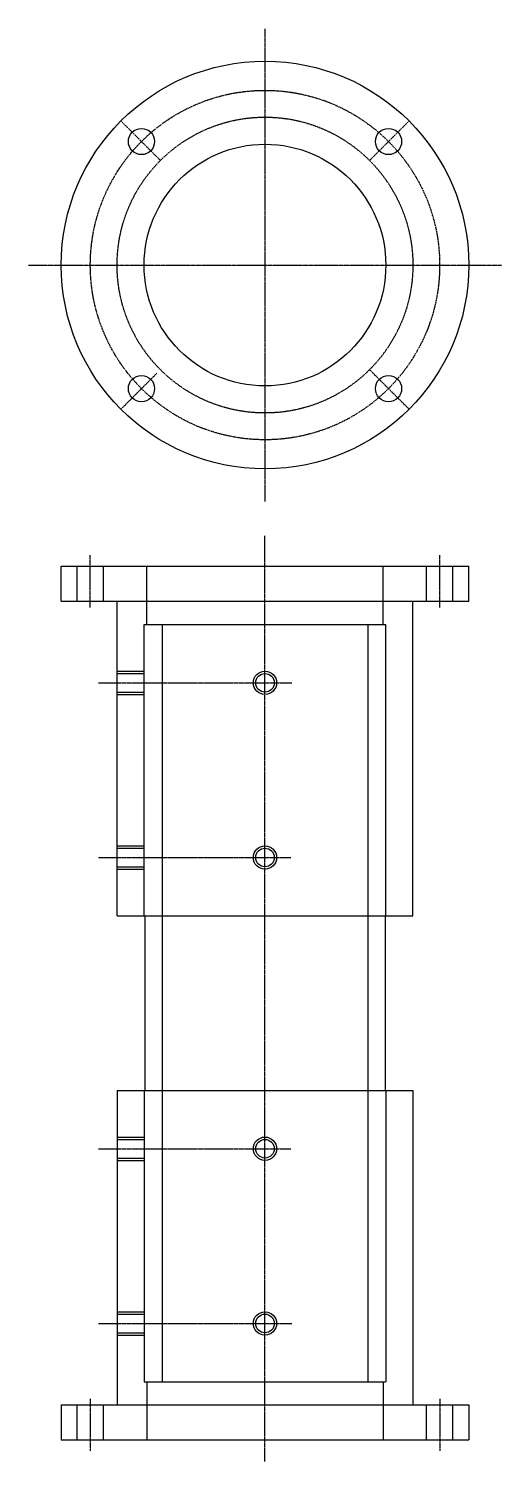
# Model space of a CAD drawing. Extents: x 42 to 685, y 40 to 651.
# Drawn here: x 522.4 to 684.7, y 159.3 to 651.3 of the extents above; entities outside this region: 2.
import ezdxf

# ---------------------------------------------------------------- set-up
doc = ezdxf.new("R2010")
doc.units = 0
doc.header["$LTSCALE"] = 0.25
doc.linetypes.add('CENTER', pattern=[2, 1.25, -0.25, 0.25, -0.25])
doc.linetypes.add('DASHED', pattern=[0.75, 0.5, -0.25])
doc.layers.get('0').update_dxf_attribs({"linetype": 'CONTINUOUS'})
doc.layers.add('CENTER', color=1, linetype='CENTER')

msp = doc.modelspace()

# ---------------------------------------------------------------- linework, layer by layer
for p, q in [((533.53, 466.65), (673.53, 466.65)), ((533.53, 454.65), (673.53, 454.65)), ((552.73, 346.65), (654.33, 346.65)), ((552.73, 286.65), (654.33, 286.65)), ((645.03, 261.65), (645.03, 261.65)), ((645.03, 236.65), (645.03, 236.65)), ((533.53, 178.65), (673.53, 178.65)), ((533.53, 166.65), (673.53, 166.65))]:
    msp.add_line(p, q)
at = {"color": 7, "linetype": 'CONTINUOUS'}
for p, q in [((533.53, 454.65), (533.53, 466.65)), ((673.53, 454.65), (673.53, 466.65)), ((552.73, 346.65), (552.73, 454.65)), ((654.33, 346.65), (654.33, 454.65)), ((562.23, 346.65), (562.23, 286.65)), ((644.83, 346.65), (644.83, 286.65)), ((552.73, 286.65), (552.73, 178.65)), ((654.33, 286.65), (654.33, 178.65)), ((533.53, 178.65), (533.53, 166.65)), ((673.53, 178.65), (673.53, 166.65))]:
    msp.add_line(p, q, dxfattribs=at)
at = {"color": 3, "linetype": 'DASHED'}
for p, q in [((539.03, 454.65), (539.03, 466.65)), ((548.03, 454.65), (548.03, 466.65)), ((562.98, 446.65), (562.98, 466.65)), ((644.08, 446.65), (644.08, 466.65)), ((659.03, 454.65), (659.03, 466.65)), ((668.03, 454.65), (668.03, 466.65)), ((562.03, 446.65), (645.03, 446.65)), ((562.03, 346.65), (562.03, 446.65)), ((568.23, 446.65), (568.23, 186.65)), ((638.83, 446.65), (638.83, 186.65)), ((645.03, 346.65), (645.03, 446.65)), ((552.73, 430.65), (562.03, 430.65)), ((552.73, 429.85), (562.03, 429.85)), ((552.73, 423.45), (562.03, 423.45)), ((552.73, 422.65), (562.03, 422.65)), ((552.73, 370.65), (562.03, 370.65)), ((552.73, 369.85), (562.03, 369.85)), ((552.73, 363.45), (562.03, 363.45)), ((552.73, 362.65), (562.03, 362.65)), ((562.03, 286.65), (562.03, 186.65)), ((645.03, 286.65), (645.03, 186.65)), ((552.73, 270.65), (562.03, 270.65)), ((552.73, 269.85), (562.03, 269.85)), ((552.73, 263.45), (562.03, 263.45)), ((552.73, 262.65), (562.03, 262.65)), ((552.73, 210.65), (562.03, 210.65)), ((552.73, 209.85), (562.03, 209.85)), ((552.73, 203.45), (562.03, 203.45)), ((552.73, 202.65), (562.03, 202.65)), ((562.03, 186.65), (645.03, 186.65)), ((562.98, 186.65), (562.98, 166.65)), ((644.08, 186.65), (644.08, 166.65)), ((539.03, 166.65), (539.03, 178.65)), ((548.03, 166.65), (548.03, 178.65)), ((659.03, 166.65), (659.03, 178.65)), ((668.03, 166.65), (668.03, 178.65))]:
    msp.add_line(p, q, dxfattribs=at)
for centre, radius in [((603.53, 570.1), 70), ((561.11, 612.53), 4.5), ((645.96, 612.53), 4.5), ((603.53, 570.1), 41.5), ((561.11, 527.67), 4.5), ((645.96, 527.67), 4.5), ((603.53, 426.65), 3.2), ((603.53, 366.65), 3.2), ((603.53, 266.65), 3.2), ((603.53, 206.65), 3.2)]:
    msp.add_circle(centre, radius)
msp.add_circle((603.53, 570.1), 50.8, dxfattribs=at)
at = {"color": 3}
for centre in [(603.53, 426.65), (603.53, 366.65), (603.53, 266.65), (603.53, 206.65)]:
    msp.add_circle(centre, 4, dxfattribs=at)
at = {"layer": 'CENTER', "color": 1, "linetype": 'CENTER'}
for p, q in [((603.53, 651.28), (603.53, 488.92)), ((554.04, 619.6), (567.61, 606.02)), ((653.03, 619.6), (639.46, 606.02)), ((522.35, 570.1), (684.72, 570.1)), ((566.4, 532.96), (554.04, 520.6)), ((639.46, 534.18), (653.03, 520.6)), ((603.53, 159.3), (603.53, 477.09)), ((543.53, 452.49), (543.53, 470.45)), ((663.53, 452.49), (663.53, 470.45)), ((546.31, 426.65), (612.84, 426.65)), ((546.31, 366.65), (612.39, 366.65)), ((546.31, 266.65), (612.39, 266.65)), ((546.31, 206.65), (612.84, 206.65)), ((543.53, 180.82), (543.53, 162.86)), ((663.53, 180.82), (663.53, 162.86))]:
    msp.add_line(p, q, dxfattribs=at)
msp.add_circle((603.53, 570.1), 60, dxfattribs=at)

# ---------------------------------------------------------------- texts
for s, p in [('PSEW80-300', (40, 100)), ('PSEW80', (40, 40))]:
    msp.add_text(s, height=16).set_placement(p)

doc.saveas('drawing.dxf')
